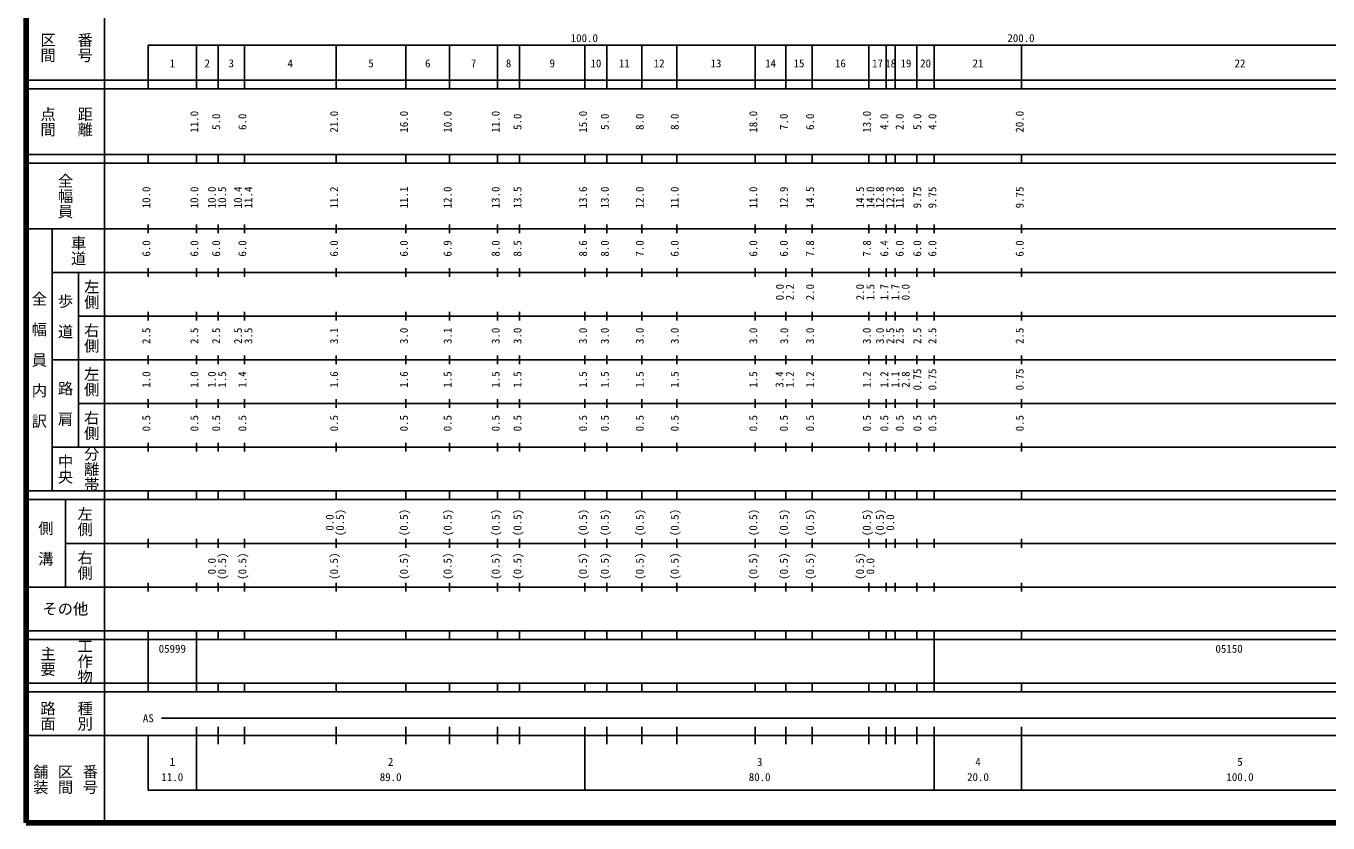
# Model space of a CAD drawing. Units: millimetres on the paper, enlarged 1000 times. Extents: x 40000 to 680000, y 20000 to 380000.
# Drawn here: x 40000 to 338143, y 20000 to 202409 of the extents above; entities that cross this region are included whole.
import ezdxf
from ezdxf.enums import TextEntityAlignment as Align

# ---------------------------------------------------------------- set-up
doc = ezdxf.new("R2010")
doc.units = ezdxf.units.MM
doc.header["$LTSCALE"] = 1000
doc.layers.add('M-TTL', color=2, linetype='Continuous', lineweight=140)
doc.layers.add('M-TTL-BAND', color=7, linetype='Continuous', lineweight=25)
doc.styles.add('@ＭＳ ゴシック', font='')
doc.styles.add('ＭＳ ゴシック', font='')
doc.styles.get('@ＭＳ ゴシック').set_extended_font_data('@MS Gothic')
doc.styles.get('ＭＳ ゴシック').set_extended_font_data('MS Gothic')

msp = doc.modelspace()

# ---------------------------------------------------------------- linework, layer by layer
at = {"layer": 'M-TTL'}
for p, q in [((40000, 380000), (40000, 20000)), ((40000, 20000), (680000, 20000))]:
    msp.add_line(p, q, dxfattribs=at)
at = {"layer": 'M-TTL-BAND'}
for p, q in [((58000, 370000), (58000, 20000)), ((68000, 198000), (579000, 198000)), ((68000, 198000), (68000, 188000)), ((79000, 188000), (79000, 198000)), ((84000, 188000), (84000, 198000)), ((90000, 188000), (90000, 198000)), ((111000, 188000), (111000, 198000)), ((127000, 188000), (127000, 198000)), ((137000, 188000), (137000, 198000)), ((148000, 188000), (148000, 198000)), ((153000, 188000), (153000, 198000)), ((168000, 188000), (168000, 198000)), ((173000, 188000), (173000, 198000)), ((181000, 188000), (181000, 198000)), ((189000, 188000), (189000, 198000)), ((207000, 188000), (207000, 198000)), ((214000, 188000), (214000, 198000)), ((220000, 188000), (220000, 198000)), ((233000, 188000), (233000, 198000)), ((237000, 188000), (237000, 198000)), ((239000, 188000), (239000, 198000)), ((244000, 188000), (244000, 198000)), ((248000, 188000), (248000, 198000)), ((268000, 188000), (268000, 198000)), ((40000, 190000), (579000, 190000)), ((40000, 188000), (579000, 188000)), ((40000, 173000), (579000, 173000)), ((68000, 171000), (68000, 173000)), ((79000, 171000), (79000, 173000)), ((84000, 171000), (84000, 173000)), ((90000, 171000), (90000, 173000)), ((111000, 171000), (111000, 173000)), ((127000, 171000), (127000, 173000)), ((137000, 171000), (137000, 173000)), ((148000, 171000), (148000, 173000)), ((153000, 171000), (153000, 173000)), ((168000, 171000), (168000, 173000)), ((173000, 171000), (173000, 173000)), ((181000, 171000), (181000, 173000)), ((189000, 171000), (189000, 173000)), ((207000, 171000), (207000, 173000)), ((214000, 171000), (214000, 173000)), ((220000, 171000), (220000, 173000)), ((233000, 171000), (233000, 173000)), ((237000, 171000), (237000, 173000)), ((239000, 171000), (239000, 173000)), ((244000, 171000), (244000, 173000)), ((248000, 171000), (248000, 173000)), ((268000, 171000), (268000, 173000)), ((40000, 171000), (579000, 171000)), ((40000, 156000), (579000, 156000)), ((46000, 96000), (46000, 156000)), ((68000, 155000), (68000, 157000)), ((79000, 155000), (79000, 157000)), ((84000, 155000), (84000, 157000)), ((90000, 155000), (90000, 157000)), ((111000, 155000), (111000, 157000)), ((127000, 155000), (127000, 157000)), ((137000, 155000), (137000, 157000)), ((148000, 155000), (148000, 157000)), ((153000, 155000), (153000, 157000)), ((168000, 155000), (168000, 157000)), ((173000, 155000), (173000, 157000)), ((181000, 155000), (181000, 157000)), ((189000, 155000), (189000, 157000)), ((207000, 155000), (207000, 157000)), ((214000, 155000), (214000, 157000)), ((220000, 155000), (220000, 157000)), ((233000, 155000), (233000, 157000)), ((237000, 155000), (237000, 157000)), ((239000, 155000), (239000, 157000)), ((244000, 155000), (244000, 157000)), ((248000, 155000), (248000, 157000)), ((268000, 155000), (268000, 157000)), ((68000, 145000), (68000, 147000)), ((79000, 145000), (79000, 147000)), ((84000, 145000), (84000, 147000)), ((90000, 145000), (90000, 147000)), ((111000, 145000), (111000, 147000)), ((127000, 145000), (127000, 147000)), ((137000, 145000), (137000, 147000)), ((148000, 145000), (148000, 147000)), ((153000, 145000), (153000, 147000)), ((168000, 145000), (168000, 147000)), ((173000, 145000), (173000, 147000)), ((181000, 145000), (181000, 147000)), ((189000, 145000), (189000, 147000)), ((207000, 145000), (207000, 147000)), ((214000, 145000), (214000, 147000)), ((220000, 145000), (220000, 147000)), ((233000, 145000), (233000, 147000)), ((237000, 145000), (237000, 147000)), ((239000, 145000), (239000, 147000)), ((244000, 145000), (244000, 147000)), ((248000, 145000), (248000, 147000)), ((268000, 145000), (268000, 147000)), ((46000, 146000), (579000, 146000)), ((52000, 146000), (52000, 106000)), ((52000, 136000), (579000, 136000)), ((68000, 135000), (68000, 137000)), ((79000, 135000), (79000, 137000)), ((84000, 135000), (84000, 137000)), ((90000, 135000), (90000, 137000)), ((111000, 135000), (111000, 137000)), ((127000, 135000), (127000, 137000)), ((137000, 135000), (137000, 137000)), ((148000, 135000), (148000, 137000)), ((153000, 135000), (153000, 137000)), ((168000, 135000), (168000, 137000)), ((173000, 135000), (173000, 137000)), ((181000, 135000), (181000, 137000)), ((189000, 135000), (189000, 137000)), ((207000, 135000), (207000, 137000)), ((214000, 135000), (214000, 137000)), ((220000, 135000), (220000, 137000)), ((233000, 135000), (233000, 137000)), ((237000, 135000), (237000, 137000)), ((239000, 135000), (239000, 137000)), ((244000, 135000), (244000, 137000)), ((248000, 135000), (248000, 137000)), ((268000, 135000), (268000, 137000)), ((46000, 126000), (579000, 126000)), ((68000, 125000), (68000, 127000)), ((79000, 125000), (79000, 127000)), ((84000, 125000), (84000, 127000)), ((90000, 125000), (90000, 127000)), ((111000, 125000), (111000, 127000)), ((127000, 125000), (127000, 127000)), ((137000, 125000), (137000, 127000)), ((148000, 125000), (148000, 127000)), ((153000, 125000), (153000, 127000)), ((168000, 125000), (168000, 127000)), ((173000, 125000), (173000, 127000)), ((181000, 125000), (181000, 127000)), ((189000, 125000), (189000, 127000)), ((207000, 125000), (207000, 127000)), ((214000, 125000), (214000, 127000)), ((220000, 125000), (220000, 127000)), ((233000, 125000), (233000, 127000)), ((237000, 125000), (237000, 127000)), ((239000, 125000), (239000, 127000)), ((244000, 125000), (244000, 127000)), ((248000, 125000), (248000, 127000)), ((268000, 125000), (268000, 127000)), ((68000, 115000), (68000, 117000)), ((79000, 115000), (79000, 117000)), ((84000, 115000), (84000, 117000)), ((90000, 115000), (90000, 117000)), ((111000, 115000), (111000, 117000)), ((127000, 115000), (127000, 117000)), ((137000, 115000), (137000, 117000)), ((148000, 115000), (148000, 117000)), ((153000, 115000), (153000, 117000)), ((168000, 115000), (168000, 117000)), ((173000, 115000), (173000, 117000)), ((181000, 115000), (181000, 117000)), ((189000, 115000), (189000, 117000)), ((207000, 115000), (207000, 117000)), ((214000, 115000), (214000, 117000)), ((220000, 115000), (220000, 117000)), ((233000, 115000), (233000, 117000)), ((237000, 115000), (237000, 117000)), ((239000, 115000), (239000, 117000)), ((244000, 115000), (244000, 117000)), ((248000, 115000), (248000, 117000)), ((268000, 115000), (268000, 117000)), ((52000, 116000), (579000, 116000)), ((46000, 106000), (579000, 106000)), ((68000, 105000), (68000, 107000)), ((79000, 105000), (79000, 107000)), ((84000, 105000), (84000, 107000)), ((90000, 105000), (90000, 107000)), ((111000, 105000), (111000, 107000)), ((127000, 105000), (127000, 107000)), ((137000, 105000), (137000, 107000)), ((148000, 105000), (148000, 107000)), ((153000, 105000), (153000, 107000)), ((168000, 105000), (168000, 107000)), ((173000, 105000), (173000, 107000)), ((181000, 105000), (181000, 107000)), ((189000, 105000), (189000, 107000)), ((207000, 105000), (207000, 107000)), ((214000, 105000), (214000, 107000)), ((220000, 105000), (220000, 107000)), ((233000, 105000), (233000, 107000)), ((237000, 105000), (237000, 107000)), ((239000, 105000), (239000, 107000)), ((244000, 105000), (244000, 107000)), ((248000, 105000), (248000, 107000)), ((268000, 105000), (268000, 107000)), ((40000, 96000), (579000, 96000)), ((68000, 94000), (68000, 96000)), ((79000, 94000), (79000, 96000)), ((84000, 94000), (84000, 96000)), ((90000, 94000), (90000, 96000)), ((111000, 94000), (111000, 96000)), ((127000, 94000), (127000, 96000)), ((137000, 94000), (137000, 96000)), ((148000, 94000), (148000, 96000)), ((153000, 94000), (153000, 96000)), ((168000, 94000), (168000, 96000)), ((173000, 94000), (173000, 96000)), ((181000, 94000), (181000, 96000)), ((189000, 94000), (189000, 96000)), ((207000, 94000), (207000, 96000)), ((214000, 94000), (214000, 96000)), ((220000, 94000), (220000, 96000)), ((233000, 94000), (233000, 96000)), ((237000, 94000), (237000, 96000)), ((239000, 94000), (239000, 96000)), ((244000, 94000), (244000, 96000)), ((248000, 94000), (248000, 96000)), ((268000, 94000), (268000, 96000)), ((40000, 94000), (579000, 94000)), ((49000, 94000), (49000, 74000)), ((49000, 84000), (579000, 84000)), ((68000, 83000), (68000, 85000)), ((79000, 83000), (79000, 85000)), ((84000, 83000), (84000, 85000)), ((90000, 83000), (90000, 85000)), ((111000, 83000), (111000, 85000)), ((127000, 83000), (127000, 85000)), ((137000, 83000), (137000, 85000)), ((148000, 83000), (148000, 85000)), ((153000, 83000), (153000, 85000)), ((168000, 83000), (168000, 85000)), ((173000, 83000), (173000, 85000)), ((181000, 83000), (181000, 85000)), ((189000, 83000), (189000, 85000)), ((207000, 83000), (207000, 85000)), ((214000, 83000), (214000, 85000)), ((220000, 83000), (220000, 85000)), ((233000, 83000), (233000, 85000)), ((237000, 83000), (237000, 85000)), ((239000, 83000), (239000, 85000)), ((244000, 83000), (244000, 85000)), ((248000, 83000), (248000, 85000)), ((268000, 83000), (268000, 85000)), ((68000, 73000), (68000, 75000)), ((79000, 73000), (79000, 75000)), ((84000, 73000), (84000, 75000)), ((90000, 73000), (90000, 75000)), ((111000, 73000), (111000, 75000)), ((127000, 73000), (127000, 75000)), ((137000, 73000), (137000, 75000)), ((148000, 73000), (148000, 75000)), ((153000, 73000), (153000, 75000)), ((168000, 73000), (168000, 75000)), ((173000, 73000), (173000, 75000)), ((181000, 73000), (181000, 75000)), ((189000, 73000), (189000, 75000)), ((207000, 73000), (207000, 75000)), ((214000, 73000), (214000, 75000)), ((220000, 73000), (220000, 75000)), ((233000, 73000), (233000, 75000)), ((237000, 73000), (237000, 75000)), ((239000, 73000), (239000, 75000)), ((244000, 73000), (244000, 75000)), ((248000, 73000), (248000, 75000)), ((268000, 73000), (268000, 75000)), ((40000, 74000), (579000, 74000)), ((40000, 64000), (579000, 64000)), ((68000, 62000), (68000, 64000)), ((79000, 62000), (79000, 64000)), ((84000, 62000), (84000, 64000)), ((90000, 62000), (90000, 64000)), ((111000, 62000), (111000, 64000)), ((127000, 62000), (127000, 64000)), ((137000, 62000), (137000, 64000)), ((148000, 62000), (148000, 64000)), ((153000, 62000), (153000, 64000)), ((168000, 62000), (168000, 64000)), ((173000, 62000), (173000, 64000)), ((181000, 62000), (181000, 64000)), ((189000, 62000), (189000, 64000)), ((207000, 62000), (207000, 64000)), ((214000, 62000), (214000, 64000)), ((220000, 62000), (220000, 64000)), ((233000, 62000), (233000, 64000)), ((237000, 62000), (237000, 64000)), ((239000, 62000), (239000, 64000)), ((244000, 62000), (244000, 64000)), ((248000, 62000), (248000, 64000)), ((268000, 62000), (268000, 64000)), ((40000, 62000), (579000, 62000)), ((68000, 52000), (68000, 62000)), ((79000, 52000), (79000, 62000)), ((248000, 52000), (248000, 62000)), ((40000, 52000), (579000, 52000)), ((68000, 50000), (68000, 52000)), ((79000, 50000), (79000, 52000)), ((84000, 50000), (84000, 52000)), ((90000, 50000), (90000, 52000)), ((111000, 50000), (111000, 52000)), ((127000, 50000), (127000, 52000)), ((137000, 50000), (137000, 52000)), ((148000, 50000), (148000, 52000)), ((153000, 50000), (153000, 52000)), ((168000, 50000), (168000, 52000)), ((173000, 50000), (173000, 52000)), ((181000, 50000), (181000, 52000)), ((189000, 50000), (189000, 52000)), ((207000, 50000), (207000, 52000)), ((214000, 50000), (214000, 52000)), ((220000, 50000), (220000, 52000)), ((233000, 50000), (233000, 52000)), ((237000, 50000), (237000, 52000)), ((239000, 50000), (239000, 52000)), ((244000, 50000), (244000, 52000)), ((248000, 50000), (248000, 52000)), ((268000, 50000), (268000, 52000)), ((40000, 50000), (579000, 50000)), ((71000, 44000), (565000, 44000)), ((79000, 27500), (79000, 42000)), ((84000, 38000), (84000, 42000)), ((90000, 38000), (90000, 42000)), ((111000, 38000), (111000, 42000)), ((127000, 38000), (127000, 42000)), ((137000, 38000), (137000, 42000)), ((148000, 38000), (148000, 42000)), ((153000, 38000), (153000, 42000)), ((168000, 27500), (168000, 42000)), ((173000, 38000), (173000, 42000)), ((181000, 38000), (181000, 42000)), ((189000, 38000), (189000, 42000)), ((207000, 38000), (207000, 42000)), ((214000, 38000), (214000, 42000)), ((220000, 38000), (220000, 42000)), ((233000, 38000), (233000, 42000)), ((237000, 38000), (237000, 42000)), ((239000, 38000), (239000, 42000)), ((244000, 38000), (244000, 42000)), ((248000, 27500), (248000, 42000)), ((268000, 27500), (268000, 42000)), ((40000, 40000), (579000, 40000)), ((68000, 40000), (68000, 27500)), ((68000, 27500), (579000, 27500))]:
    msp.add_line(p, q, dxfattribs=at)

# ---------------------------------------------------------------- texts
at = {"layer": 'M-TTL-BAND', "style": '@ＭＳ ゴシック'}
for s, p in [('区間', (45000, 197500)), ('番号', (53500, 197500)), ('点間', (45000, 180500)), ('距離', (53500, 180500)), ('全幅員', (49000, 163500)), ('車道', (52000, 151000)), ('左側', (55000, 141000)), ('全\u3000幅\u3000員\u3000内\u3000訳', (43000, 126000)), ('歩\u3000道', (49000, 136000)), ('右側', (55000, 131000)), ('左側', (55000, 121000)), ('路\u3000肩', (49000, 116000)), ('右側', (55000, 111000)), ('中央', (49000, 101000)), ('分離帯', (55000, 101000)), ('左側', (53500, 89000)), ('側\u3000溝', (44500, 84000)), ('右側', (53500, 79000)), ('主要', (45000, 57000)), ('工作物', (53500, 57000)), ('路面', (45000, 44500)), ('種別', (53500, 44500)), ('舗装', (43333, 30000)), ('区間', (49000, 30000)), ('番号', (54667, 30000))]:
    msp.add_text(s, height=2566, rotation=270, dxfattribs=at).set_placement(p, align=Align.MIDDLE_CENTER)
at = {"layer": 'M-TTL-BAND', "style": 'ＭＳ ゴシック'}
for s, p in [('100.0', (167844, 198195)), ('200.0', (267844, 198195)), ('1', (73500, 192405)), ('2', (81500, 192405)), ('3', (87000, 192405)), ('4', (100500, 192405)), ('5', (119000, 192405)), ('6', (132000, 192405)), ('7', (142500, 192405)), ('8', (150500, 192405)), ('9', (160500, 192405)), ('10', (170500, 192405)), ('11', (177000, 192405)), ('12', (185000, 192405)), ('13', (198000, 192405)), ('14', (210500, 192405)), ('15', (217000, 192405)), ('16', (226500, 192405)), ('17', (235000, 192405)), ('18', (238000, 192405)), ('19', (241500, 192405)), ('20', (246000, 192405)), ('21', (258000, 192405)), ('22', (318000, 192405)), ('AS', (68000, 42500)), ('1', (73500, 32523)), ('2', (123500, 32523)), ('3', (208000, 32523)), ('4', (258000, 32523)), ('5', (318000, 32523)), ('11.0', (73500, 29033)), ('89.0', (123500, 29033)), ('80.0', (208000, 29033)), ('20.0', (258000, 29033)), ('100.0', (318000, 29033))]:
    msp.add_text(s, height=1833, dxfattribs=at).set_placement(p, align=Align.BOTTOM_CENTER)
for s, p in [('11.0', (80000, 180500)), ('5.0', (85000, 180500)), ('6.0', (91000, 180500)), ('21.0', (112000, 180500)), ('16.0', (128000, 180500)), ('10.0', (138000, 180500)), ('11.0', (149000, 180500)), ('5.0', (154000, 180500)), ('15.0', (169000, 180500)), ('5.0', (174000, 180500)), ('8.0', (182000, 180500)), ('8.0', (190000, 180500)), ('18.0', (208000, 180500)), ('7.0', (215000, 180500)), ('6.0', (221000, 180500)), ('13.0', (234000, 180500)), ('4.0', (238000, 180500)), ('2.0', (241519, 180500)), ('5.0', (245544, 180500)), ('4.0', (249000, 180500)), ('20.0', (269000, 180500)), ('10.0', (69000, 163174)), ('10.0', (80000, 163174)), ('10.0', (84000, 163174)), ('10.5', (86370, 163174)), ('10.4', (90000, 163174)), ('11.4', (92370, 163174)), ('11.2', (112000, 163174)), ('11.1', (128000, 163174)), ('12.0', (138000, 163174)), ('13.0', (149000, 163174)), ('13.5', (154000, 163174)), ('13.6', (169000, 163174)), ('13.0', (174000, 163174)), ('12.0', (182000, 163174)), ('11.0', (190000, 163174)), ('11.0', (208000, 163174)), ('12.9', (215000, 163174)), ('14.5', (221000, 163174)), ('14.5', (232453, 163174)), ('14.0', (234823, 163174)), ('12.8', (237000, 163174)), ('12.3', (239370, 163174)), ('11.8', (241519, 163174)), ('9.75', (245544, 163174)), ('9.75', (249000, 163174)), ('9.75', (269000, 163174)), ('6.0', (69000, 151500)), ('6.0', (80000, 151500)), ('6.0', (85000, 151500)), ('6.0', (91000, 151500)), ('6.0', (112000, 151500)), ('6.0', (128000, 151500)), ('6.9', (138000, 151500)), ('8.0', (149000, 151500)), ('8.5', (154000, 151500)), ('8.6', (169000, 151500)), ('8.0', (174000, 151500)), ('7.0', (182000, 151500)), ('6.0', (190000, 151500)), ('6.0', (208000, 151500)), ('6.0', (215000, 151500)), ('7.8', (221000, 151500)), ('7.8', (234000, 151500)), ('6.4', (238000, 151500)), ('6.0', (241519, 151500)), ('6.0', (245544, 151500)), ('6.0', (249000, 151500)), ('6.0', (269000, 151500)), ('0.0', (214067, 141500)), ('2.2', (216370, 141500)), ('2.0', (221000, 141500)), ('2.0', (232453, 141500)), ('1.5', (234823, 141500)), ('1.7', (238000, 141500)), ('1.7', (240519, 141500)), ('0.0', (242889, 141500)), ('2.5', (69000, 131500)), ('2.5', (80000, 131500)), ('2.5', (85000, 131500)), ('2.5', (90000, 131500)), ('3.5', (92370, 131500)), ('3.1', (112000, 131500)), ('3.0', (128000, 131500)), ('3.1', (138000, 131500)), ('3.0', (149000, 131500)), ('3.0', (154000, 131500)), ('3.0', (169000, 131500)), ('3.0', (174000, 131500)), ('3.0', (182000, 131500)), ('3.0', (190000, 131500)), ('3.0', (208000, 131500)), ('3.0', (215089, 131500)), ('3.0', (221000, 131500)), ('3.0', (234000, 131500)), ('3.0', (237000, 131500)), ('2.5', (239370, 131500)), ('2.5', (241519, 131500)), ('2.5', (245544, 131500)), ('2.5', (249000, 131500)), ('2.5', (269000, 131500)), ('1.0', (69000, 121500)), ('1.0', (80000, 121500)), ('1.0', (84000, 121500)), ('1.5', (86370, 121500)), ('1.4', (91000, 121500)), ('1.6', (112000, 121500)), ('1.6', (128000, 121500)), ('1.5', (138000, 121500)), ('1.5', (149000, 121500)), ('1.5', (154000, 121500)), ('1.5', (169000, 121500)), ('1.5', (174000, 121500)), ('1.5', (182000, 121500)), ('1.5', (190000, 121500)), ('1.5', (208000, 121500)), ('3.4', (214000, 121500)), ('1.2', (216370, 121500)), ('1.2', (221000, 121500)), ('1.2', (234000, 121500)), ('1.2', (238000, 121500)), ('1.1', (240519, 121500)), ('2.8', (242889, 121500)), ('0.75', (245544, 121500)), ('0.75', (249000, 121500)), ('0.75', (269000, 121500)), ('0.5', (69000, 111500)), ('0.5', (80000, 111500)), ('0.5', (85000, 111500)), ('0.5', (91000, 111500)), ('0.5', (112000, 111500)), ('0.5', (128000, 111500)), ('0.5', (138000, 111500)), ('0.5', (149000, 111500)), ('0.5', (154000, 111500)), ('0.5', (169000, 111500)), ('0.5', (174000, 111500)), ('0.5', (182000, 111500)), ('0.5', (190000, 111500)), ('0.5', (208000, 111500)), ('0.5', (215000, 111500)), ('0.5', (221000, 111500)), ('0.5', (234000, 111500)), ('0.5', (238000, 111500)), ('0.5', (241519, 111500)), ('0.5', (245544, 111500)), ('0.5', (249000, 111500)), ('0.5', (269000, 111500)), ('0.0', (111000, 88764)), ('(0.5)', (113370, 88764)), ('(0.5)', (128000, 88764)), ('(0.5)', (138000, 88764)), ('(0.5)', (149000, 88764)), ('(0.5)', (154000, 88764)), ('(0.5)', (169000, 88764)), ('(0.5)', (174000, 88764)), ('(0.5)', (182000, 88764)), ('(0.5)', (190000, 88764)), ('(0.5)', (208000, 88764)), ('(0.5)', (215000, 88764)), ('(0.5)', (221000, 88764)), ('(0.5)', (234000, 88764)), ('(0.5)', (237000, 88764)), ('0.0', (239370, 88764)), ('0.0', (84000, 78764)), ('(0.5)', (86370, 78764)), ('(0.5)', (91000, 78764)), ('(0.5)', (112000, 78764)), ('(0.5)', (128000, 78764)), ('(0.5)', (138000, 78764)), ('(0.5)', (149000, 78764)), ('(0.5)', (154000, 78764)), ('(0.5)', (169000, 78764)), ('(0.5)', (174000, 78764)), ('(0.5)', (182000, 78764)), ('(0.5)', (190000, 78764)), ('(0.5)', (208000, 78764)), ('(0.5)', (215000, 78764)), ('(0.5)', (221000, 78764)), ('(0.5)', (232453, 78764)), ('0.0', (234823, 78764))]:
    msp.add_text(s, height=1833, rotation=90, dxfattribs=at).set_placement(p, align=Align.BOTTOM_CENTER)
msp.add_text('その他', height=2566, dxfattribs=at).set_placement((49000, 69000), align=Align.MIDDLE_CENTER)
for s, p in [('05999', (70375, 58405)), ('05150', (312375, 58405))]:
    msp.add_text(s, height=1833, dxfattribs=at).set_placement(p, align=Align.BOTTOM_LEFT)

doc.saveas('drawing.dxf')
